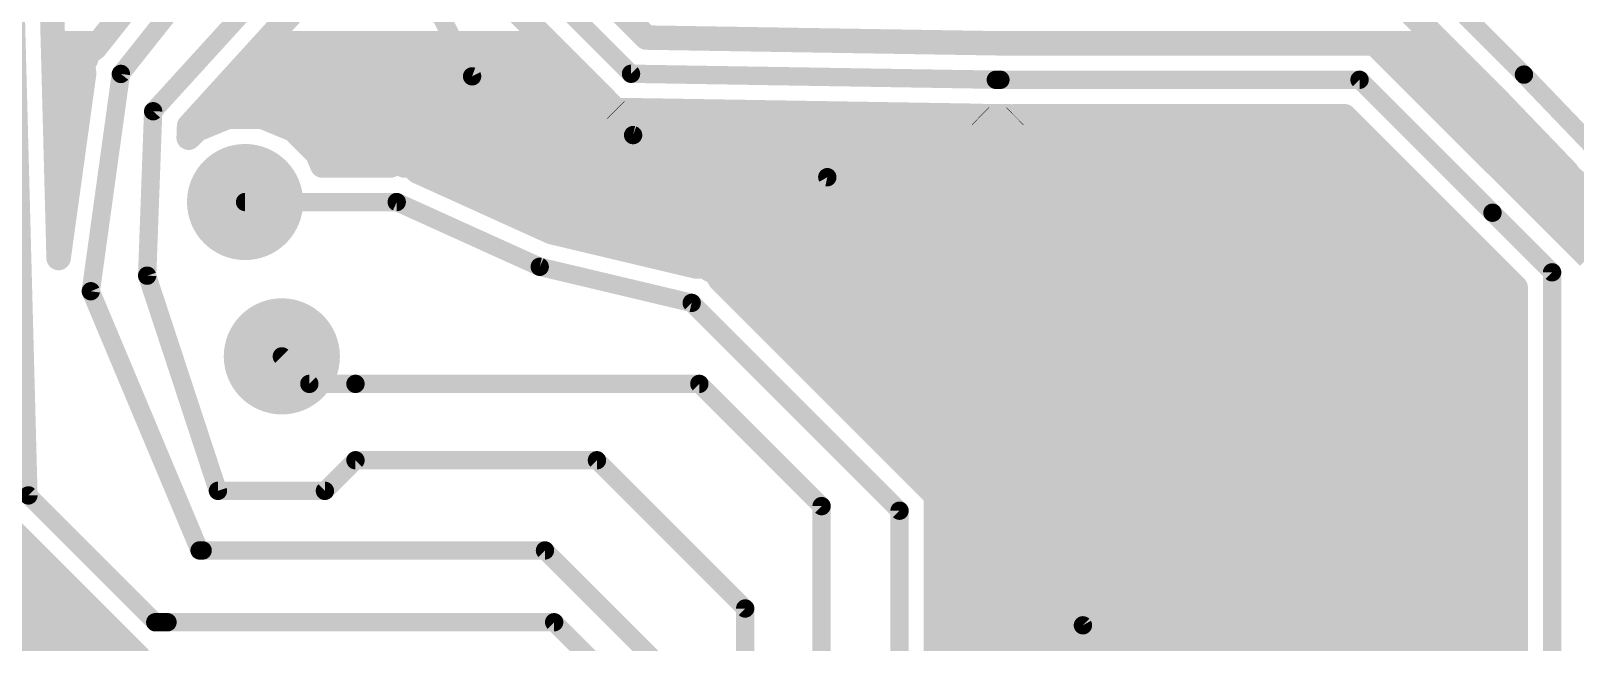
# Model space of a CAD drawing. Extents: x -40.6 to 40.6, y -25.6 to 25.6.
# Drawn here: x -8.7 to 16.97, y -6.71 to 3.45 of the extents above; entities that cross this region are included whole.
import ezdxf

# ---------------------------------------------------------------- set-up
doc = ezdxf.new("R2010")
doc.units = 0
doc.layers.add('1', color=22, linetype='CONTINUOUS')
doc.layers.add('18', color=82, linetype='CONTINUOUS')

# ---------------------------------------------------------------- blocks, each defined once
blk = doc.blocks.new('ROUNDV')
at = {"const_width": 0.5}
blk.add_lwpolyline([(0, -0.25, 1), (0, 0.25, 1), (0, -0.25)], format="xyb", dxfattribs=at)

msp = doc.modelspace()

# ---------------------------------------------------------------- linework, layer by layer
at = {"layer": '1'}
for points, const_width in [([(-8.7376, -4.2672), (-9.0376, 7.0946)], 0.3048), ([(-8.236, -0.3214), (-8.432, 7.1026)], 0.4064), ([(-5.8022, 5.4737), (-7.6276, 3.1759)], 0.4064), ([(-5.1646, 5.3028), (-7.201, 2.7392)], 0.3048), ([(1.5327, 3.3431), (-0.3042, 5.18)], 0.4064), ([(-6.6644, 2.1186), (-4.2644, 4.7554)], 0.3048), ([(-2.442, 4.7768), (-1.3638, 2.6986)], 0.3048), ([(-1.5154, 4.6784), (0.8461, 2.3169)], 0.4064), ([(-0.9098, 4.9292), (1.2778, 2.7416)], 0.3048), ([(16.1186, 2.7276), (14.1628, 4.6834)], 0.3048), ([(-6.0673, 1.8749), (-3.8346, 4.3279)], 0.4064), ([(13.8593, 4.1305), (15.686, 2.3037)], 0.4064), ([(-8.3303, 3.2512), (-7.5677, 3.2512)], 0.4064), ([(-7.6276, 3.1759), (-7.7665, 3.0707)], 0.4064), ([(-4.8146, 3.2512), (-0.0882, 3.2512)], 0.4064), ([(7.4218, 3.2472), (1.5327, 3.3431)], 0.4064), ([(7.176, 3.2512), (14.7386, 3.2512)], 0.4064), ([(13.6366, 3.2472), (7.4218, 3.2472)], 0.4064), ([(15.8464, 1.0374), (13.6366, 3.2472)], 0.4064), ([(-7.7782, 2.9862), (-7.8312, 2.9195)], 0.4064), ([(-7.8312, 2.9195), (-7.8114, 2.7463)], 0.4064), ([(-7.7665, 3.0707), (-7.7782, 2.9862)], 0.4064), ([(-8.3196, 2.8448), (-7.8227, 2.8448)], 0.4064), ([(-7.8114, 2.7463), (-8.236, -0.3214)], 0.4064), ([(-7.201, 2.7392), (-7.701, -0.8734)], 0.3048), ([(-5.1845, 2.8448), (0.3182, 2.8448)], 0.4064), ([(-1.3638, 2.6986), (1.3126, 1.7222)], 0.3048), ([(1.2778, 2.7416), (7.4168, 2.6416)], 0.3048), ([(14.039, 2.8448), (15.145, 2.8448)], 0.4064), ([(17.4186, 1.3734), (16.1186, 2.7276)], 0.3048), ([(-8.3088, 2.4384), (-7.854, 2.4384)], 0.4064), ([(-5.5544, 2.4384), (0.7246, 2.4384)], 0.4064), ([(7.3406, 2.6416), (7.4168, 2.6416)], 0.3048), ([(7.4168, 2.6416), (13.3858, 2.6416)], 0.3048), ([(13.3858, 2.6416), (15.5956, 0.4318)], 0.3048), ([(14.4454, 2.4384), (15.5514, 2.4384)], 0.4064), ([(0.8461, 2.3169), (1.0171, 2.1402)], 0.4064), ([(1.0171, 2.1402), (1.0229, 2.1401)], 0.4064), ([(1.0229, 2.1401), (1.027, 2.136)], 0.4064), ([(1.027, 2.136), (1.2728, 2.136)], 0.4064), ([(1.2728, 2.136), (7.0844, 2.0413)], 0.4064), ([(15.686, 2.3037), (16.8275, 1.1147)], 0.4064), ([(-8.2981, 2.032), (-7.9102, 2.032)], 0.4064), ([(-6.6644, 2.1186), (-6.7644, -0.6146)], 0.3048), ([(-6.0745, 1.6782), (-6.0673, 1.8749)], 0.4064), ([(-5.4193, 2.028), (-5.9407, 1.8121)], 0.4064), ([(-5.9243, 2.032), (7.6574, 2.032)], 0.4064), ([(-4.8551, 2.028), (-5.4193, 2.028)], 0.4064), ([(-4.3337, 1.8121), (-4.8551, 2.028)], 0.4064), ([(7.0844, 2.0413), (7.0898, 2.036)], 0.4064), ([(7.0898, 2.036), (7.4118, 2.036)], 0.4064), ([(7.4118, 2.036), (7.6578, 2.032)], 0.4064), ([(7.6578, 2.032), (7.6619, 2.036)], 0.4064), ([(7.6578, 2.032), (13.139, 2.032)], 0.4064), ([(7.6619, 2.036), (13.1349, 2.036)], 0.4064), ([(13.1349, 2.036), (14.99, 0.1809)], 0.4064), ([(14.8518, 2.032), (15.9469, 2.032)], 0.4064), ([(-8.2874, 1.6256), (-7.9665, 1.6256)], 0.4064), ([(-5.9407, 1.8121), (-6.0745, 1.6782)], 0.4064), ([(-3.9347, 1.4131), (-4.3337, 1.8121)], 0.4064), ([(-4.1473, 1.6256), (13.5454, 1.6256)], 0.4064), ([(1.3126, 1.7222), (4.54, 1.0222)], 0.3048), ([(15.2582, 1.6256), (16.337, 1.6256)], 0.4064), ([(-3.8528, 1.2152), (-3.9347, 1.4131)], 0.4064), ([(-8.2767, 1.2192), (-8.0227, 1.2192)], 0.4064), ([(-3.8544, 1.2192), (-2.7158, 1.2192)], 0.4064), ([(-2.7264, 1.2152), (-3.8528, 1.2152)], 0.4064), ([(-2.5948, 1.2647), (-2.7264, 1.2152)], 0.4064), ([(-2.4854, 1.2152), (-2.5948, 1.2647)], 0.4064), ([(-2.4943, 1.2192), (13.9518, 1.2192)], 0.4064), ([(-2.3654, 1.2152), (-2.4854, 1.2152)], 0.4064), ([(-2.2659, 1.1158), (-2.3654, 1.2152)], 0.4064), ([(-0.0431, 0.1089), (-2.2659, 1.1158)], 0.4064), ([(15.6646, 1.2192), (16.7271, 1.2192)], 0.4064), ([(16.8275, 1.1147), (16.8292, 1.0866)], 0.4064), ([(16.8292, 1.0866), (16.9986, 0.9364)], 0.4064), ([(4.54, 1.0222), (8.7884, -6.4262)], 0.3048), ([(16.837, 0.0468), (15.8464, 1.0374)], 0.4064), ([(16.9986, 0.9364), (17.1554, 0.773)], 0.4064), ([(-8.2659, 0.8128), (-8.079, 0.8128)], 0.4064), ([(-1.5971, 0.8128), (14.3582, 0.8128)], 0.4064), ([(16.071, 0.8128), (17.1173, 0.8128)], 0.4064), ([(17.1554, 0.773), (17.1836, 0.7725)], 0.4064), ([(-8.2552, 0.4064), (-8.1352, 0.4064)], 0.4064), ([(-2.6162, 0.6096), (-5.1372, 0.6096)], 0.3048), ([(-0.2398, -0.4668), (-2.6162, 0.6096)], 0.3048), ([(-0.6998, 0.4064), (14.7645, 0.4064)], 0.4064), ([(15.5956, 0.4318), (16.5862, -0.5588)], 0.3048), ([(16.4774, 0.4064), (17.5965, 0.4064)], 0.4064), ([(2.3569, -0.4612), (-0.0431, 0.1089)], 0.4064), ([(14.99, 0.1809), (15.9806, -0.8096)], 0.4064), ([(-8.2445, 0), (-8.1915, 0)], 0.4064), ([(0.4154, 0), (15.171, 0)], 0.4064), ([(17.1918, -0.308), (16.837, 0.0468)], 0.4064), ([(16.8838, 0), (18.055, 0)], 0.4064), ([(2.1262, -0.4064), (15.5774, -0.4064)], 0.4064), ([(-6.7644, -0.6146), (-5.588, -4.191)], 0.3048), ([(2.286, -1.0668), (-0.2398, -0.4668)], 0.3048), ([(2.5368, -0.4612), (2.3569, -0.4612)], 0.4064), ([(2.5929, -0.5173), (2.5368, -0.4612)], 0.4064), ([(2.67, -0.5356), (2.5929, -0.5173)], 0.4064), ([(2.7644, -0.6887), (2.67, -0.5356)], 0.4064), ([(5.9912, -3.9156), (2.7644, -0.6887)], 0.4064), ([(16.5862, -0.5588), (16.5862, -9.525)], 0.3048), ([(-7.701, -0.8734), (-5.8928, -5.1816)], 0.3048), ([(2.8884, -0.8128), (15.9806, -0.8128)], 0.4064), ([(15.9806, -0.8096), (15.9806, -8.4876)], 0.4064), ([(2.286, -1.0668), (5.7404, -4.5212)], 0.3048), ([(3.2948, -1.2192), (15.9806, -1.2192)], 0.4064), ([(3.7012, -1.6256), (15.9806, -1.6256)], 0.4064), ([(-4.0688, -2.413), (-4.526, -1.9558)], 0.3048), ([(4.1076, -2.032), (15.9806, -2.032)], 0.4064), ([(-3.302, -2.413), (-4.0688, -2.413)], 0.3048), ([(2.413, -2.413), (-3.302, -2.413)], 0.3048), ([(4.445, -4.445), (2.413, -2.413)], 0.3048), ([(4.514, -2.4384), (15.9806, -2.4384)], 0.4064), ([(4.9204, -2.8448), (15.9806, -2.8448)], 0.4064), ([(5.3268, -3.2512), (15.9806, -3.2512)], 0.4064), ([(-3.302, -3.683), (-3.81, -4.191)], 0.3048), ([(0.7112, -3.683), (-3.302, -3.683)], 0.3048), ([(3.175, -6.1468), (0.7112, -3.683)], 0.3048), ([(5.7332, -3.6576), (15.9806, -3.6576)], 0.4064), ([(6.346, -4.2704), (5.9912, -3.9156)], 0.4064), ([(-3.81, -4.191), (-5.588, -4.191)], 0.3048), ([(6.1396, -4.064), (15.9806, -4.064)], 0.4064), ([(6.346, -7.2468), (6.346, -4.2704)], 0.4064), ([(-6.6294, -6.3754), (-8.7376, -4.2672)], 0.3048), ([(4.445, -8.225), (4.445, -4.445)], 0.3048), ([(6.346, -4.4704), (15.9806, -4.4704)], 0.4064), ([(-7.0866, -10.5156), (-9.5726, -4.6182)], 0.3048), ([(-9.1602, -4.7011), (-6.8802, -6.981)], 0.4064), ([(5.7404, -4.5212), (5.7404, -8.1996)], 0.3048), ([(6.346, -4.8768), (15.9806, -4.8768)], 0.4064), ([(-9.4664, -5.2832), (-8.578, -5.2832)], 0.4064), ([(-5.842, -5.1816), (-5.8928, -5.1816)], 0.3048), ([(-0.1524, -5.1816), (-5.842, -5.1816)], 0.3048), ([(-0.1524, -5.1816), (1.8288, -7.1628)], 0.3048), ([(6.346, -5.2832), (15.9806, -5.2832)], 0.4064), ([(-9.3413, -5.6896), (-8.1716, -5.6896)], 0.4064), ([(6.346, -5.6896), (15.9806, -5.6896)], 0.4064), ([(-9.2162, -6.096), (-7.7652, -6.096)], 0.4064), ([(6.346, -6.096), (15.9806, -6.096)], 0.4064), ([(3.175, -8.225), (3.175, -6.1468)], 0.3048), ([(-9.0911, -6.5024), (-7.3588, -6.5024)], 0.4064), ([(-6.4262, -6.3754), (-6.6294, -6.3754)], 0.3048), ([(0, -6.3754), (-6.4262, -6.3754)], 0.3048), ([(0.635, -7.0104), (0, -6.3754)], 0.3048), ([(6.346, -6.5024), (15.9806, -6.5024)], 0.4064), ([(9.8552, -7.493), (8.7884, -6.4262)], 0.3048), ([(-8.966, -6.9088), (-6.9524, -6.9088)], 0.4064), ([(6.346, -6.9088), (15.9806, -6.9088)], 0.4064)]:
    msp.add_lwpolyline(points, dxfattribs=dict(at, const_width=const_width))
for points, const_width in [([(-8.3303, 3.3528, 1), (-8.3303, 3.1496)], 0.2032), ([(-7.7071, 3.239, 1), (-7.548, 3.1127)], 0.2032), ([(-7.5662, 3.0948, 1), (-7.6889, 3.2569)], 0.2032), ([(-7.5677, 3.1496, 1), (-7.5677, 3.3528)], 0.2032), ([(-4.8146, 3.3528, 1), (-4.8146, 3.1496)], 0.2032), ([(-0.0882, 3.1496, 1), (-0.0882, 3.3528)], 0.2032), ([(1.5344, 3.4447, 1), (1.5311, 3.2415)], 0.2032), ([(1.4609, 3.2713, 1), (1.6046, 3.415)], 0.2032), ([(7.176, 3.3528, 1), (7.176, 3.1496)], 0.2032), ([(7.4218, 3.3488, 1), (7.4218, 3.1456)], 0.2032), ([(7.4201, 3.1456, 1), (7.4234, 3.3488)], 0.2032), ([(13.7085, 3.319, 1), (13.5648, 3.1754)], 0.2032), ([(13.6366, 3.1456, 1), (13.6366, 3.3488)], 0.2032), ([(14.7386, 3.1496, 1), (14.7386, 3.3528)], 0.2032), ([(-7.7303, 2.931, 1), (-7.9322, 2.9079)], 0.2032), ([(-7.9108, 2.9827, 1), (-7.7517, 2.8563)], 0.2032), ([(-7.8788, 3.0002, 1), (-7.6775, 2.9723)], 0.2032), ([(-7.8278, 3.1517, 1), (-7.7052, 2.9897)], 0.2032), ([(-7.6658, 3.0568, 1), (-7.8671, 3.0846)], 0.2032), ([(-7.6986, 2.923, 1), (-7.8577, 3.0494)], 0.2032), ([(-8.3196, 2.9464, 1), (-8.3196, 2.7432)], 0.2032), ([(-7.9123, 2.7348, 1), (-7.7104, 2.7579)], 0.2032), ([(-7.7107, 2.7324, 1), (-7.912, 2.7603)], 0.2032), ([(-7.8227, 2.7432, 1), (-7.8227, 2.9464)], 0.2032), ([(-7.2607, 2.7866, 1), (-7.1413, 2.6918)], 0.1524), ([(-7.1255, 2.7288, 1), (-7.2765, 2.7496)], 0.1524), ([(-5.1845, 2.9464, 1), (-5.1845, 2.7432)], 0.2032), ([(-1.3377, 2.7702, 1), (-1.3899, 2.627)], 0.1524), ([(0.3182, 2.7432, 1), (0.3182, 2.9464)], 0.2032), ([(1.279, 2.8178, 1), (1.2766, 2.6654)], 0.1524), ([(1.2239, 2.6877, 1), (1.3317, 2.7955)], 0.1524), ([(14.039, 2.9464, 1), (14.039, 2.7432)], 0.2032), ([(15.145, 2.7432, 1), (15.145, 2.9464)], 0.2032), ([(16.1736, 2.7804, 1), (16.0636, 2.6748)], 0.1524), ([(16.0647, 2.6737, 1), (16.1725, 2.7815)], 0.1524), ([(-8.3088, 2.54, 1), (-8.3088, 2.3368)], 0.2032), ([(-7.854, 2.3368, 1), (-7.854, 2.54)], 0.2032), ([(-5.5544, 2.54, 1), (-5.5544, 2.3368)], 0.2032), ([(-1.4314, 2.6635, 1), (-1.2962, 2.7337)], 0.1524), ([(0.7246, 2.3368, 1), (0.7246, 2.54)], 0.2032), ([(7.3406, 2.7178, 1), (7.3406, 2.5654)], 0.1524), ([(7.4168, 2.7178, 1), (7.4168, 2.5654)], 0.1524), ([(7.4156, 2.5654, 1), (7.418, 2.7178)], 0.1524), ([(7.4168, 2.5654, 1), (7.4168, 2.7178)], 0.1524), ([(13.4397, 2.6955, 1), (13.3319, 2.5877)], 0.1524), ([(13.3858, 2.5654, 1), (13.3858, 2.7178)], 0.1524), ([(14.4454, 2.54, 1), (14.4454, 2.3368)], 0.2032), ([(15.5514, 2.3368, 1), (15.5514, 2.54)], 0.2032), ([(0.9191, 2.3876, 1), (0.773, 2.2462)], 0.2032), ([(0.7742, 2.2451, 1), (0.9179, 2.3887)], 0.2032), ([(1.0188, 2.2418, 1), (1.0155, 2.0386)], 0.2032), ([(1.0947, 2.2119, 1), (0.951, 2.0682)], 0.2032), ([(1.027, 2.2376, 1), (1.027, 2.0344)], 0.2032), ([(0.9441, 2.0695, 1), (1.0901, 2.2108)], 0.2032), ([(1.0212, 2.0385, 1), (1.0245, 2.2417)], 0.2032), ([(1.2745, 2.2376, 1), (1.2712, 2.0344)], 0.2032), ([(1.2728, 2.0344, 1), (1.2728, 2.2376)], 0.2032), ([(15.7593, 2.3741, 1), (15.6127, 2.2334)], 0.2032), ([(15.6142, 2.2319, 1), (15.7579, 2.3756)], 0.2032), ([(-8.2981, 2.1336, 1), (-8.2981, 1.9304)], 0.2032), ([(-7.9102, 1.9304, 1), (-7.9102, 2.1336)], 0.2032), ([(-6.7208, 2.1699, 1), (-6.608, 2.0673)], 0.1524), ([(-6.5883, 2.1158, 1), (-6.7405, 2.1214)], 0.1524), ([(-5.9658, 1.8712, 1), (-6.1688, 1.8786)], 0.2032), ([(-5.9243, 2.1336, 1), (-5.9243, 1.9304)], 0.2032), ([(-5.4193, 2.1296, 1), (-5.4193, 1.9264)], 0.2032), ([(-5.3805, 1.9341, 1), (-5.4582, 2.1219)], 0.2032), ([(-4.8162, 2.1219, 1), (-4.8939, 1.9341)], 0.2032), ([(-4.8551, 1.9264, 1), (-4.8551, 2.1296)], 0.2032), ([(0.9551, 2.0642, 1), (1.0988, 2.2078)], 0.2032), ([(7.1563, 2.1132, 1), (7.0126, 1.9695)], 0.2032), ([(7.0898, 2.1376, 1), (7.0898, 1.9344)], 0.2032), ([(7.0179, 1.9642, 1), (7.1616, 2.1078)], 0.2032), ([(7.0828, 1.9397, 1), (7.0861, 2.1429)], 0.2032), ([(7.4134, 2.1376, 1), (7.4101, 1.9344)], 0.2032), ([(7.4118, 1.9344, 1), (7.4118, 2.1376)], 0.2032), ([(7.6578, 2.1336, 1), (7.6578, 1.9304)], 0.2032), ([(7.5871, 2.105, 1), (7.7284, 1.959)], 0.2032), ([(7.6619, 2.1376, 1), (7.6619, 1.9344)], 0.2032), ([(7.7326, 1.963, 1), (7.5912, 2.109)], 0.2032), ([(7.6561, 1.9304, 1), (7.6594, 2.1336)], 0.2032), ([(7.6574, 1.9304, 1), (7.6574, 2.1336)], 0.2032), ([(13.2068, 2.1078, 1), (13.0631, 1.9642)], 0.2032), ([(13.1349, 1.9344, 1), (13.1349, 2.1376)], 0.2032), ([(13.139, 1.9304, 1), (13.139, 2.1336)], 0.2032), ([(14.8518, 2.1336, 1), (14.8518, 1.9304)], 0.2032), ([(15.9469, 1.9304, 1), (15.9469, 2.1336)], 0.2032), ([(-8.2874, 1.7272, 1), (-8.2874, 1.524)], 0.2032), ([(-7.9665, 1.524, 1), (-7.9665, 1.7272)], 0.2032), ([(-6.1464, 1.75, 1), (-6.0027, 1.6064)], 0.2032), ([(-6.1424, 1.9433, 1), (-5.9922, 1.8065)], 0.2032), ([(-5.9795, 1.9059, 1), (-5.9018, 1.7182)], 0.2032), ([(-5.8688, 1.7402, 1), (-6.0125, 1.8839)], 0.2032), ([(-4.2619, 1.8839, 1), (-4.4056, 1.7402)], 0.2032), ([(-4.3726, 1.7182, 1), (-4.2949, 1.9059)], 0.2032), ([(-4.1473, 1.7272, 1), (-4.1473, 1.524)], 0.2032), ([(1.3288, 1.7967, 1), (1.2964, 1.6477)], 0.1524), ([(1.2865, 1.6506, 1), (1.3387, 1.7938)], 0.1524), ([(13.5454, 1.524, 1), (13.5454, 1.7272)], 0.2032), ([(15.2582, 1.7272, 1), (15.2582, 1.524)], 0.2032), ([(16.337, 1.524, 1), (16.337, 1.7272)], 0.2032), ([(-6.176, 1.6819, 1), (-5.973, 1.6745)], 0.2032), ([(-3.8409, 1.4519, 1), (-4.0286, 1.3742)], 0.2032), ([(-4.0066, 1.3412, 1), (-3.8629, 1.4849)], 0.2032), ([(-8.2767, 1.3208, 1), (-8.2767, 1.1176)], 0.2032), ([(-8.0227, 1.1176, 1), (-8.0227, 1.3208)], 0.2032), ([(-3.8544, 1.3208, 1), (-3.8544, 1.1176)], 0.2032), ([(-3.8528, 1.3168, 1), (-3.8528, 1.1136)], 0.2032), ([(-3.9466, 1.1763, 1), (-3.7589, 1.2541)], 0.2032), ([(-2.7622, 1.3103, 1), (-2.6906, 1.1201)], 0.2032), ([(-2.7264, 1.1136, 1), (-2.7264, 1.3168)], 0.2032), ([(-2.7158, 1.1176, 1), (-2.7158, 1.3208)], 0.2032), ([(-2.5529, 1.3573, 1), (-2.6367, 1.1722)], 0.2032), ([(-2.559, 1.1697, 1), (-2.6306, 1.3598)], 0.2032), ([(-2.4943, 1.3208, 1), (-2.4943, 1.1176)], 0.2032), ([(-2.4854, 1.3168, 1), (-2.4854, 1.1136)], 0.2032), ([(-2.5274, 1.1226, 1), (-2.4435, 1.3077)], 0.2032), ([(-2.2935, 1.287, 1), (-2.4372, 1.1434)], 0.2032), ([(-2.224, 1.2083, 1), (-2.3078, 1.0232)], 0.2032), ([(-2.3654, 1.1136, 1), (-2.3654, 1.3168)], 0.2032), ([(-2.3378, 1.0439, 1), (-2.1941, 1.1876)], 0.2032), ([(13.9518, 1.1176, 1), (13.9518, 1.3208)], 0.2032), ([(15.6646, 1.3208, 1), (15.6646, 1.1176)], 0.2032), ([(16.9289, 1.1208, 1), (16.7261, 1.1086)], 0.2032), ([(16.7271, 1.1176, 1), (16.7271, 1.3208)], 0.2032), ([(16.8966, 1.1626, 1), (16.7618, 1.0106)], 0.2032), ([(16.7542, 1.0443, 1), (16.9008, 1.185)], 0.2032), ([(4.6062, 1.06, 1), (4.4738, 0.9844)], 0.1524), ([(4.5238, 0.9477, 1), (4.5562, 1.0967)], 0.1524), ([(15.9183, 1.1092, 1), (15.7746, 0.9656)], 0.2032), ([(15.7746, 0.9656, 1), (15.9183, 1.1092)], 0.2032), ([(16.7278, 1.0805, 1), (16.9306, 1.0927)], 0.2032), ([(17.0719, 1.0068, 1), (16.9253, 0.8661)], 0.2032), ([(16.9312, 0.8604, 1), (17.066, 1.0124)], 0.2032), ([(-8.2659, 0.9144, 1), (-8.2659, 0.7112)], 0.2032), ([(-8.079, 0.7112, 1), (-8.079, 0.9144)], 0.2032), ([(-1.5971, 0.9144, 1), (-1.5971, 0.7112)], 0.2032), ([(14.3582, 0.7112, 1), (14.3582, 0.9144)], 0.2032), ([(16.071, 0.9144, 1), (16.071, 0.7112)], 0.2032), ([(17.1575, 0.8746, 1), (17.1534, 0.6715)], 0.2032), ([(-8.2552, 0.508, 1), (-8.2552, 0.3048)], 0.2032), ([(-8.1352, 0.3048, 1), (-8.1352, 0.508)], 0.2032), ([(-5.1372, 0.6858, 1), (-5.1372, 0.5334)], 0.1524), ([(-2.5848, 0.679, 1), (-2.6476, 0.5402)], 0.1524), ([(-2.6162, 0.5334, 1), (-2.6162, 0.6858)], 0.1524), ([(-0.6998, 0.508, 1), (-0.6998, 0.3048)], 0.2032), ([(14.7645, 0.3048, 1), (14.7645, 0.508)], 0.2032), ([(15.6495, 0.4857, 1), (15.5417, 0.3779)], 0.1524), ([(15.5417, 0.3779, 1), (15.6495, 0.4857)], 0.1524), ([(16.4774, 0.508, 1), (16.4774, 0.3048)], 0.2032), ([(-0.0196, 0.2078, 1), (-0.0665, 0.0101)], 0.2032), ([(-0.085, 0.0164, 1), (-0.0011, 0.2015)], 0.2032), ([(15.0618, 0.2528, 1), (14.9182, 0.1091)], 0.2032), ([(14.9182, 0.1091, 1), (15.0618, 0.2528)], 0.2032), ([(-8.2445, 0.1016, 1), (-8.2445, -0.1016)], 0.2032), ([(-8.1915, -0.1016, 1), (-8.1915, 0.1016)], 0.2032), ([(0.4154, 0.1016, 1), (0.4154, -0.1016)], 0.2032), ([(15.171, -0.1016, 1), (15.171, 0.1016)], 0.2032), ([(16.9089, 0.1186, 1), (16.7652, -0.025)], 0.2032), ([(16.7652, -0.025, 1), (16.9089, 0.1186)], 0.2032), ([(16.8838, 0.1016, 1), (16.8838, -0.1016)], 0.2032), ([(-8.3366, -0.3075, 1), (-8.1353, -0.3354)], 0.2032), ([(-8.3375, -0.3241, 1), (-8.1344, -0.3188)], 0.2032), ([(2.1262, -0.3048, 1), (2.1262, -0.508)], 0.2032), ([(15.5774, -0.508, 1), (15.5774, -0.3048)], 0.2032), ([(-6.692, -0.5908, 1), (-6.8368, -0.6384)], 0.1524), ([(-0.2222, -0.3927, 1), (-0.2574, -0.5409)], 0.1524), ([(-0.2712, -0.5362, 1), (-0.2084, -0.3974)], 0.1524), ([(2.3569, -0.3596, 1), (2.3569, -0.5628)], 0.2032), ([(2.3335, -0.56, 1), (2.3804, -0.3624)], 0.2032), ([(2.6087, -0.3894, 1), (2.465, -0.533)], 0.2032), ([(2.6164, -0.4184, 1), (2.5694, -0.6161)], 0.2032), ([(2.5211, -0.5891, 1), (2.6647, -0.4454)], 0.2032), ([(2.5368, -0.5628, 1), (2.5368, -0.3596)], 0.2032), ([(2.7565, -0.4823, 1), (2.5835, -0.5889)], 0.2032), ([(2.6465, -0.6344, 1), (2.6935, -0.4367)], 0.2032), ([(2.8362, -0.6169, 1), (2.6925, -0.7606)], 0.2032), ([(16.6624, -0.5588, 1), (16.51, -0.5588)], 0.1524), ([(16.5323, -0.6127, 1), (16.6401, -0.5049)], 0.1524), ([(-7.6307, -0.8439, 1), (-7.7713, -0.9029)], 0.1524), ([(-6.8405, -0.6118, 1), (-6.6883, -0.6174)], 0.1524), ([(2.6779, -0.742, 1), (2.8509, -0.6354)], 0.2032), ([(2.8884, -0.7112, 1), (2.8884, -0.9144)], 0.2032), ([(16.0822, -0.8096, 1), (15.879, -0.8096)], 0.2032), ([(15.9088, -0.8815, 1), (16.0524, -0.7378)], 0.2032), ([(15.9806, -0.9144, 1), (15.9806, -0.7112)], 0.2032), ([(-7.7765, -0.863, 1), (-7.6255, -0.8838)], 0.1524), ([(2.3399, -1.0129, 1), (2.2321, -1.1207)], 0.1524), ([(2.2684, -1.1409, 1), (2.3036, -0.9927)], 0.1524), ([(3.2948, -1.1176, 1), (3.2948, -1.3208)], 0.2032), ([(15.9806, -1.3208, 1), (15.9806, -1.1176)], 0.2032), ([(3.7012, -1.524, 1), (3.7012, -1.7272)], 0.2032), ([(15.9806, -1.7272, 1), (15.9806, -1.524)], 0.2032), ([(-4.4721, -1.9019, 1), (-4.5799, -2.0097)], 0.1524), ([(4.1076, -1.9304, 1), (4.1076, -2.1336)], 0.2032), ([(15.9806, -2.1336, 1), (15.9806, -1.9304)], 0.2032), ([(-4.0688, -2.3368, 1), (-4.0688, -2.4892)], 0.1524), ([(-4.1227, -2.4669, 1), (-4.0149, -2.3591)], 0.1524), ([(-3.302, -2.3368, 1), (-3.302, -2.4892)], 0.1524), ([(-3.302, -2.4892, 1), (-3.302, -2.3368)], 0.1524), ([(2.4669, -2.3591, 1), (2.3591, -2.4669)], 0.1524), ([(2.413, -2.4892, 1), (2.413, -2.3368)], 0.1524), ([(4.514, -2.3368, 1), (4.514, -2.54)], 0.2032), ([(15.9806, -2.54, 1), (15.9806, -2.3368)], 0.2032), ([(4.9204, -2.7432, 1), (4.9204, -2.9464)], 0.2032), ([(15.9806, -2.9464, 1), (15.9806, -2.7432)], 0.2032), ([(5.3268, -3.1496, 1), (5.3268, -3.3528)], 0.2032), ([(15.9806, -3.3528, 1), (15.9806, -3.1496)], 0.2032), ([(-3.302, -3.6068, 1), (-3.302, -3.7592)], 0.1524), ([(-3.2481, -3.7369, 1), (-3.3559, -3.6291)], 0.1524), ([(0.7651, -3.6291, 1), (0.6573, -3.7369)], 0.1524), ([(0.7112, -3.7592, 1), (0.7112, -3.6068)], 0.1524), ([(5.7332, -3.556, 1), (5.7332, -3.7592)], 0.2032), ([(15.9806, -3.7592, 1), (15.9806, -3.556)], 0.2032), ([(6.0631, -3.8438, 1), (5.9194, -3.9874)], 0.2032), ([(5.9194, -3.9874, 1), (6.0631, -3.8438)], 0.2032), ([(-5.588, -4.1148, 1), (-5.588, -4.2672)], 0.1524), ([(-5.6604, -4.2148, 1), (-5.5156, -4.1672)], 0.1524), ([(-3.8639, -4.1371, 1), (-3.7561, -4.2449)], 0.1524), ([(-3.81, -4.2672, 1), (-3.81, -4.1148)], 0.1524), ([(6.1396, -3.9624, 1), (6.1396, -4.1656)], 0.2032), ([(6.4476, -4.2704, 1), (6.2444, -4.2704)], 0.2032), ([(6.2742, -4.3422, 1), (6.4178, -4.1985)], 0.2032), ([(15.9806, -4.1656, 1), (15.9806, -3.9624)], 0.2032), ([(-8.6837, -4.2133, 1), (-8.7915, -4.3211)], 0.1524), ([(-8.8138, -4.2692, 1), (-8.6614, -4.2652)], 0.1524), ([(4.5212, -4.445, 1), (4.3688, -4.445)], 0.1524), ([(4.3911, -4.4989, 1), (4.4989, -4.3911)], 0.1524), ([(6.346, -4.3688, 1), (6.346, -4.572)], 0.2032), ([(15.9806, -4.572, 1), (15.9806, -4.3688)], 0.2032), ([(5.8166, -4.5212, 1), (5.6642, -4.5212)], 0.1524), ([(5.6865, -4.5751, 1), (5.7943, -4.4673)], 0.1524), ([(6.346, -4.7752, 1), (6.346, -4.9784)], 0.2032), ([(15.9806, -4.9784, 1), (15.9806, -4.7752)], 0.2032), ([(-8.578, -5.3848, 1), (-8.578, -5.1816)], 0.2032), ([(-5.8928, -5.1054, 1), (-5.8928, -5.2578)], 0.1524), ([(-5.9631, -5.2111, 1), (-5.8225, -5.1521)], 0.1524), ([(-5.842, -5.1054, 1), (-5.842, -5.2578)], 0.1524), ([(-5.842, -5.2578, 1), (-5.842, -5.1054)], 0.1524), ([(-0.0985, -5.1277, 1), (-0.2063, -5.2355)], 0.1524), ([(-0.1524, -5.2578, 1), (-0.1524, -5.1054)], 0.1524), ([(6.346, -5.1816, 1), (6.346, -5.3848)], 0.2032), ([(15.9806, -5.3848, 1), (15.9806, -5.1816)], 0.2032), ([(-8.1716, -5.7912, 1), (-8.1716, -5.588)], 0.2032), ([(6.346, -5.588, 1), (6.346, -5.7912)], 0.2032), ([(15.9806, -5.7912, 1), (15.9806, -5.588)], 0.2032), ([(-7.7652, -6.1976, 1), (-7.7652, -5.9944)], 0.2032), ([(6.346, -5.9944, 1), (6.346, -6.1976)], 0.2032), ([(15.9806, -6.1976, 1), (15.9806, -5.9944)], 0.2032), ([(3.2512, -6.1468, 1), (3.0988, -6.1468)], 0.1524), ([(3.1211, -6.2007, 1), (3.2289, -6.0929)], 0.1524), ([(-7.3588, -6.604, 1), (-7.3588, -6.4008)], 0.2032), ([(-6.6294, -6.2992, 1), (-6.6294, -6.4516)], 0.1524), ([(-6.6833, -6.4293, 1), (-6.5755, -6.3215)], 0.1524), ([(-6.4262, -6.2992, 1), (-6.4262, -6.4516)], 0.1524), ([(-6.4262, -6.4516, 1), (-6.4262, -6.2992)], 0.1524), ([(0.0539, -6.3215, 1), (-0.0539, -6.4293)], 0.1524), ([(0, -6.4516, 1), (0, -6.2992)], 0.1524), ([(6.346, -6.4008, 1), (6.346, -6.604)], 0.2032), ([(8.8423, -6.3723, 1), (8.7345, -6.4801)], 0.1524), ([(8.7222, -6.464, 1), (8.8546, -6.3884)], 0.1524), ([(15.9806, -6.604, 1), (15.9806, -6.4008)], 0.2032), ([(-6.9524, -7.0104, 1), (-6.9524, -6.8072)], 0.2032), ([(6.346, -6.8072, 1), (6.346, -7.0104)], 0.2032), ([(15.9806, -7.0104, 1), (15.9806, -6.8072)], 0.2032)]:
    msp.add_lwpolyline(points, format="xyb", dxfattribs=dict(at, const_width=const_width))

# ---------------------------------------------------------------- block references
at = {"layer": '18', "xscale": 1.9304, "yscale": 1.9304}
for p in [(-5.1372, 0.6096), (-4.526, -1.9558)]:
    msp.add_blockref('ROUNDV', p, dxfattribs=at)

doc.saveas('drawing.dxf')
